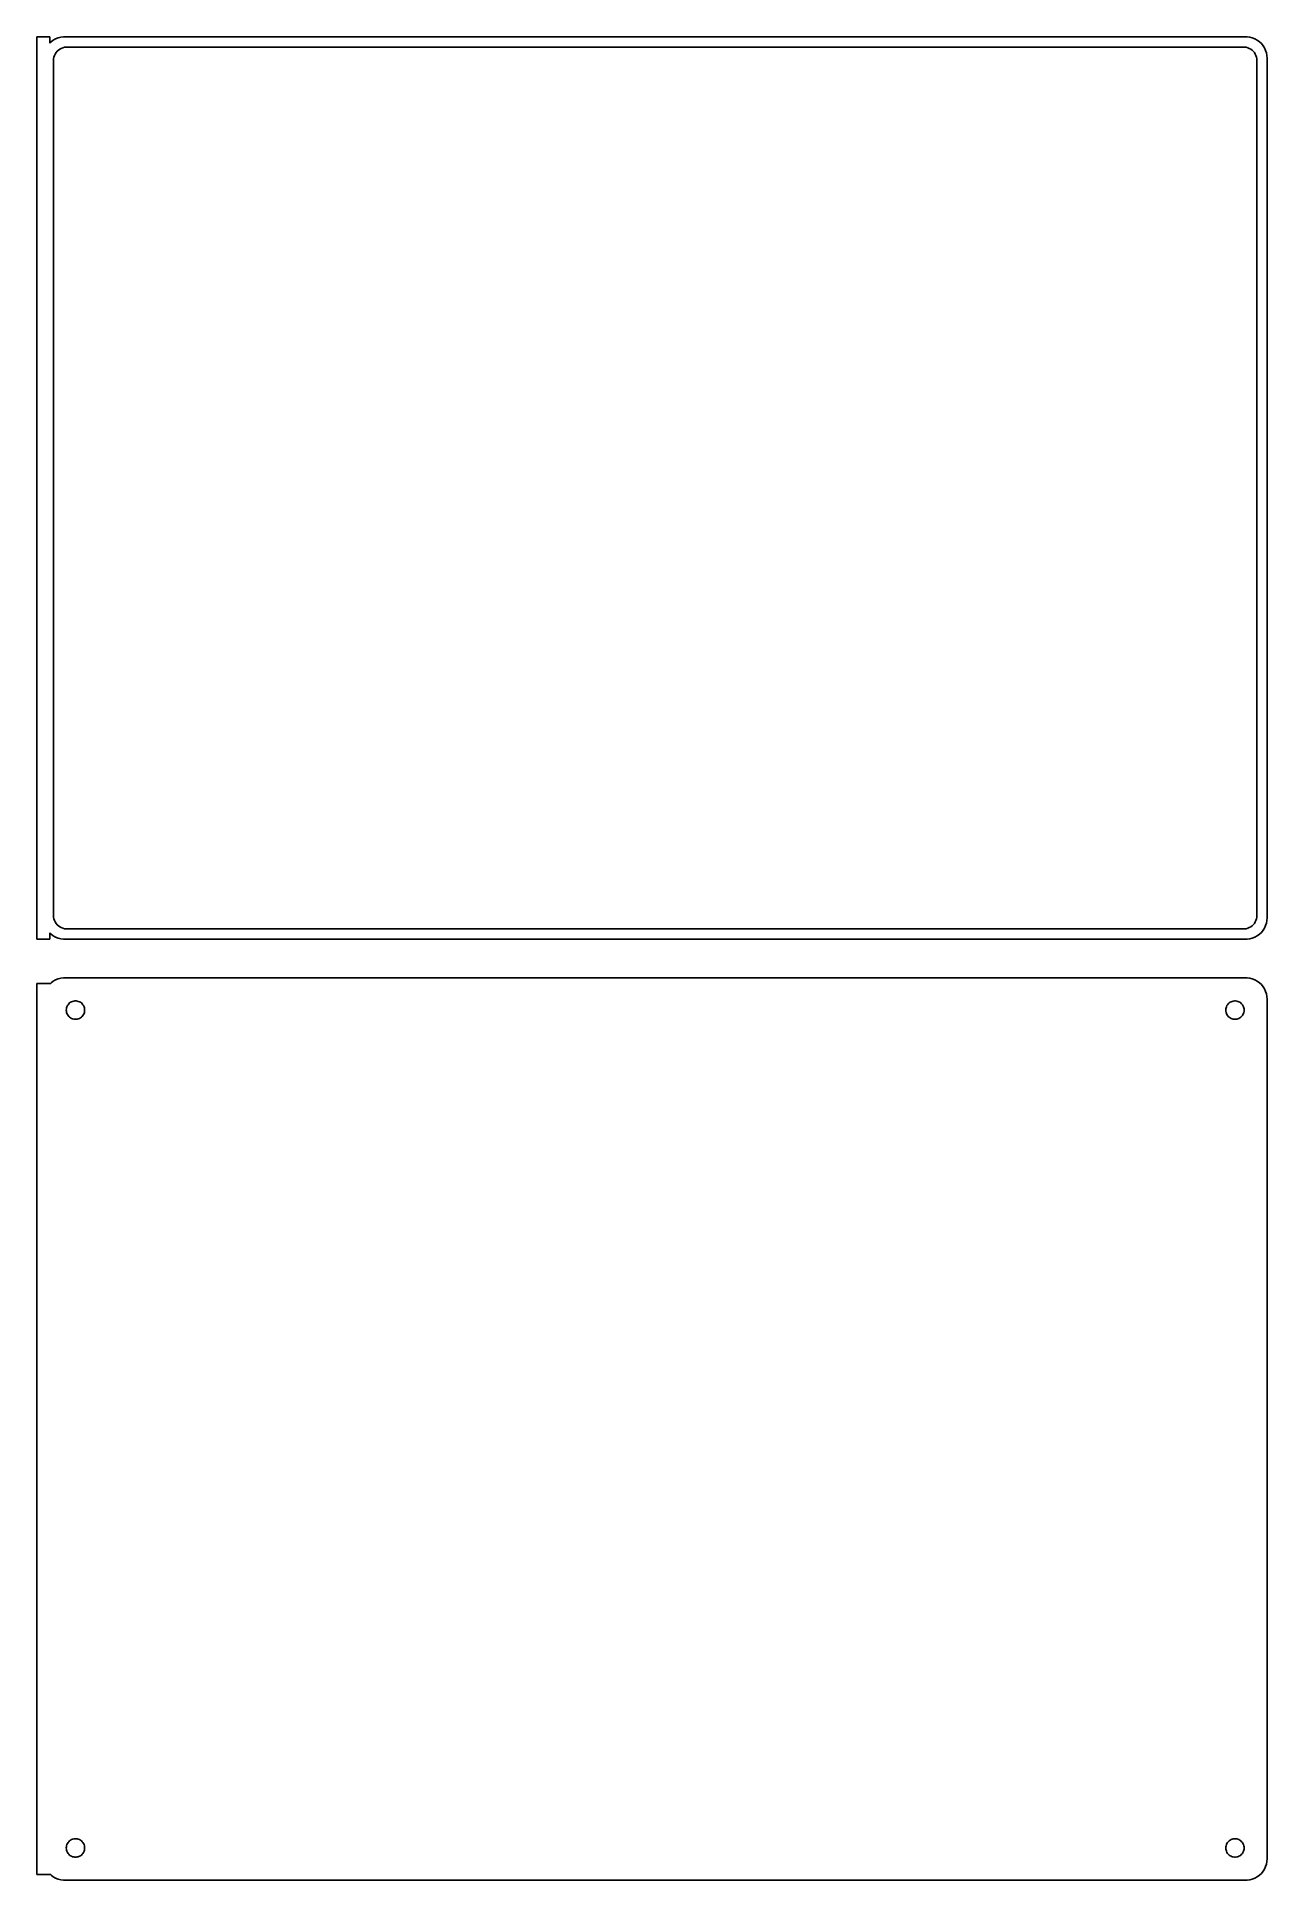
# Model space of a CAD drawing. Header units: metres. Extents: x -144 to 142, y 333 to 762.
import ezdxf

# ---------------------------------------------------------------- set-up
doc = ezdxf.new("R2010")
doc.units = ezdxf.units.M

msp = doc.modelspace()

# ---------------------------------------------------------------- linework, layer by layer
for p, q in [((-141, 761.979), (-144, 761.979)), ((-144, 761.979), (-144, 552.021)), ((-141, 760.559), (-141, 761.979)), ((-140.687, 760.853), (-141, 760.559)), ((-140.179, 761.222), (-140.687, 760.853)), ((-139.629, 761.524), (-140.179, 761.222)), ((-139.045, 761.755), (-139.629, 761.524)), ((-138.437, 761.911), (-139.045, 761.755)), ((-138.668, 759.128), (-138.325, 759.317)), ((-137.814, 761.99), (-138.437, 761.911)), ((-138.325, 759.317), (-137.962, 759.461)), ((-137.962, 759.461), (-137.583, 759.558)), ((137.814, 761.99), (-137.814, 761.99)), ((-137.583, 759.558), (-137.195, 759.607)), ((-137.195, 759.607), (137.195, 759.607)), ((137.195, 759.607), (137.583, 759.558)), ((137.583, 759.558), (137.962, 759.461)), ((138.437, 761.911), (137.814, 761.99)), ((137.962, 759.461), (138.325, 759.317)), ((138.325, 759.317), (138.668, 759.128)), ((139.045, 761.755), (138.437, 761.911)), ((139.629, 761.524), (139.045, 761.755)), ((140.179, 761.222), (139.629, 761.524)), ((140.687, 760.853), (140.179, 761.222)), ((141.145, 760.423), (140.687, 760.853)), ((141.545, 759.939), (141.145, 760.423)), ((141.882, 759.409), (141.545, 759.939)), ((142.149, 758.841), (141.882, 759.409)), ((-140.113, 756.5), (-140.088, 756.89)), ((-140.113, 557.5), (-140.113, 756.5)), ((-140.088, 756.89), (-140.015, 757.274)), ((-140.015, 757.274), (-139.894, 757.646)), ((-139.894, 757.646), (-139.728, 758)), ((-139.728, 758), (-139.518, 758.33)), ((-139.518, 758.33), (-139.269, 758.631)), ((-139.269, 758.631), (-138.984, 758.899)), ((-138.984, 758.899), (-138.668, 759.128)), ((138.668, 759.128), (138.984, 758.899)), ((138.984, 758.899), (139.269, 758.631)), ((139.269, 758.631), (139.518, 758.33)), ((139.518, 758.33), (139.728, 758)), ((139.728, 758), (139.894, 757.646)), ((139.894, 757.646), (140.015, 757.274)), ((140.015, 757.274), (140.088, 756.89)), ((140.088, 756.89), (140.113, 756.5)), ((140.113, 756.5), (140.113, 557.5)), ((142.343, 758.243), (142.149, 758.841)), ((142.461, 757.627), (142.343, 758.243)), ((142.5, 757), (142.461, 757.627)), ((142.5, 557), (142.5, 757)), ((-141, 552.021), (-141, 553.441)), ((-141, 553.441), (-140.687, 553.147)), ((-140.088, 557.11), (-140.113, 557.5)), ((-140.015, 556.726), (-140.088, 557.11)), ((-139.894, 556.354), (-140.015, 556.726)), ((-139.728, 556), (-139.894, 556.354)), ((-139.518, 555.67), (-139.728, 556)), ((-139.269, 555.369), (-139.518, 555.67)), ((-138.984, 555.101), (-139.269, 555.369)), ((-138.668, 554.872), (-138.984, 555.101)), ((-138.325, 554.683), (-138.668, 554.872)), ((-137.962, 554.539), (-138.325, 554.683)), ((-137.583, 554.442), (-137.962, 554.539)), ((-137.195, 554.393), (-137.583, 554.442)), ((137.195, 554.393), (-137.195, 554.393)), ((137.583, 554.442), (137.195, 554.393)), ((137.962, 554.539), (137.583, 554.442)), ((138.325, 554.683), (137.962, 554.539)), ((138.668, 554.872), (138.325, 554.683)), ((138.984, 555.101), (138.668, 554.872)), ((139.269, 555.369), (138.984, 555.101)), ((139.518, 555.67), (139.269, 555.369)), ((139.728, 556), (139.518, 555.67)), ((139.894, 556.354), (139.728, 556)), ((140.015, 556.726), (139.894, 556.354)), ((140.088, 557.11), (140.015, 556.726)), ((140.113, 557.5), (140.088, 557.11)), ((140.687, 553.147), (141.145, 553.577)), ((141.145, 553.577), (141.545, 554.061)), ((141.545, 554.061), (141.882, 554.591)), ((141.882, 554.591), (142.149, 555.159)), ((142.149, 555.159), (142.343, 555.757)), ((142.343, 555.757), (142.461, 556.373)), ((142.461, 556.373), (142.5, 557)), ((-144, 552.021), (-141, 552.021)), ((-140.687, 553.147), (-140.179, 552.778)), ((-140.179, 552.778), (-139.629, 552.476)), ((-139.629, 552.476), (-139.045, 552.245)), ((-139.045, 552.245), (-138.437, 552.089)), ((-138.437, 552.089), (-137.814, 552.01)), ((-137.814, 552.01), (137.814, 552.01)), ((137.814, 552.01), (138.437, 552.089)), ((138.437, 552.089), (139.045, 552.245)), ((139.045, 552.245), (139.629, 552.476)), ((139.629, 552.476), (140.179, 552.778)), ((140.179, 552.778), (140.687, 553.147)), ((-141, 541.653), (-144, 541.653)), ((-144, 541.653), (-144, 334.347)), ((-140.687, 541.853), (-141, 541.559)), ((-141, 541.559), (-141, 541.653)), ((-140.179, 542.222), (-140.687, 541.853)), ((-139.629, 542.524), (-140.179, 542.222)), ((-139.045, 542.755), (-139.629, 542.524)), ((-138.437, 542.911), (-139.045, 542.755)), ((-137.814, 542.99), (-138.437, 542.911)), ((137.814, 542.99), (-137.814, 542.99)), ((138.437, 542.911), (137.814, 542.99)), ((139.045, 542.755), (138.437, 542.911)), ((139.629, 542.524), (139.045, 542.755)), ((140.179, 542.222), (139.629, 542.524)), ((140.687, 541.853), (140.179, 542.222)), ((141.145, 541.423), (140.687, 541.853)), ((141.545, 540.939), (141.145, 541.423)), ((141.882, 540.409), (141.545, 540.939)), ((-137.068, 536.031), (-136.985, 536.286)), ((-136.985, 536.286), (-136.871, 536.529)), ((-136.871, 536.529), (-136.727, 536.755)), ((-136.727, 536.755), (-136.557, 536.962)), ((-136.557, 536.962), (-136.361, 537.145)), ((-136.361, 537.145), (-136.144, 537.303)), ((-136.144, 537.303), (-135.909, 537.432)), ((-135.909, 537.432), (-135.66, 537.531)), ((-135.66, 537.531), (-135.4, 537.597)), ((-135.4, 537.597), (-135.134, 537.631)), ((-135.134, 537.631), (-134.866, 537.631)), ((-134.866, 537.631), (-134.6, 537.597)), ((-134.6, 537.597), (-134.34, 537.531)), ((-134.34, 537.531), (-134.091, 537.432)), ((-134.091, 537.432), (-133.856, 537.303)), ((-133.856, 537.303), (-133.639, 537.145)), ((-133.639, 537.145), (-133.443, 536.962)), ((-133.443, 536.962), (-133.273, 536.755)), ((-133.273, 536.755), (-133.129, 536.529)), ((-133.129, 536.529), (-133.015, 536.286)), ((-133.015, 536.286), (-132.932, 536.031)), ((132.932, 536.031), (133.015, 536.286)), ((133.015, 536.286), (133.129, 536.529)), ((133.129, 536.529), (133.273, 536.755)), ((133.273, 536.755), (133.443, 536.962)), ((133.443, 536.962), (133.639, 537.145)), ((133.639, 537.145), (133.856, 537.303)), ((133.856, 537.303), (134.091, 537.432)), ((134.091, 537.432), (134.34, 537.531)), ((134.34, 537.531), (134.6, 537.597)), ((134.6, 537.597), (134.866, 537.631)), ((134.866, 537.631), (135.134, 537.631)), ((135.134, 537.631), (135.4, 537.597)), ((135.4, 537.597), (135.66, 537.531)), ((135.66, 537.531), (135.909, 537.432)), ((135.909, 537.432), (136.144, 537.303)), ((136.144, 537.303), (136.361, 537.145)), ((136.361, 537.145), (136.557, 536.962)), ((136.557, 536.962), (136.727, 536.755)), ((136.727, 536.755), (136.871, 536.529)), ((136.871, 536.529), (136.985, 536.286)), ((136.985, 536.286), (137.068, 536.031)), ((142.149, 539.841), (141.882, 540.409)), ((142.343, 539.243), (142.149, 539.841)), ((142.461, 538.627), (142.343, 539.243)), ((142.5, 538), (142.461, 538.627)), ((142.5, 338), (142.5, 538)), ((-137.135, 535.5), (-137.118, 535.768)), ((-137.118, 535.232), (-137.135, 535.5)), ((-137.118, 535.768), (-137.068, 536.031)), ((-137.068, 534.969), (-137.118, 535.232)), ((-136.985, 534.714), (-137.068, 534.969)), ((-136.871, 534.471), (-136.985, 534.714)), ((-136.727, 534.245), (-136.871, 534.471)), ((-136.557, 534.038), (-136.727, 534.245)), ((-136.361, 533.855), (-136.557, 534.038)), ((-136.144, 533.697), (-136.361, 533.855)), ((-135.909, 533.568), (-136.144, 533.697)), ((-135.66, 533.469), (-135.909, 533.568)), ((-135.4, 533.403), (-135.66, 533.469)), ((-135.134, 533.369), (-135.4, 533.403)), ((-134.866, 533.369), (-135.134, 533.369)), ((-134.6, 533.403), (-134.866, 533.369)), ((-134.34, 533.469), (-134.6, 533.403)), ((-134.091, 533.568), (-134.34, 533.469)), ((-133.856, 533.697), (-134.091, 533.568)), ((-133.639, 533.855), (-133.856, 533.697)), ((-133.443, 534.038), (-133.639, 533.855)), ((-133.273, 534.245), (-133.443, 534.038)), ((-133.129, 534.471), (-133.273, 534.245)), ((-133.015, 534.714), (-133.129, 534.471)), ((-132.932, 534.969), (-133.015, 534.714)), ((-132.932, 536.031), (-132.882, 535.768)), ((-132.882, 535.232), (-132.932, 534.969)), ((-132.882, 535.768), (-132.865, 535.5)), ((-132.865, 535.5), (-132.882, 535.232)), ((132.865, 535.5), (132.882, 535.768)), ((132.882, 535.232), (132.865, 535.5)), ((132.882, 535.768), (132.932, 536.031)), ((132.932, 534.969), (132.882, 535.232)), ((133.015, 534.714), (132.932, 534.969)), ((133.129, 534.471), (133.015, 534.714)), ((133.273, 534.245), (133.129, 534.471)), ((133.443, 534.038), (133.273, 534.245)), ((133.639, 533.855), (133.443, 534.038)), ((133.856, 533.697), (133.639, 533.855)), ((134.091, 533.568), (133.856, 533.697)), ((134.34, 533.469), (134.091, 533.568)), ((134.6, 533.403), (134.34, 533.469)), ((134.866, 533.369), (134.6, 533.403)), ((135.134, 533.369), (134.866, 533.369)), ((135.4, 533.403), (135.134, 533.369)), ((135.66, 533.469), (135.4, 533.403)), ((135.909, 533.568), (135.66, 533.469)), ((136.144, 533.697), (135.909, 533.568)), ((136.361, 533.855), (136.144, 533.697)), ((136.557, 534.038), (136.361, 533.855)), ((136.727, 534.245), (136.557, 534.038)), ((136.871, 534.471), (136.727, 534.245)), ((136.985, 534.714), (136.871, 534.471)), ((137.068, 534.969), (136.985, 534.714)), ((137.068, 536.031), (137.118, 535.768)), ((137.118, 535.232), (137.068, 534.969)), ((137.118, 535.768), (137.135, 535.5)), ((137.135, 535.5), (137.118, 535.232)), ((-137.135, 340.5), (-137.118, 340.768)), ((-137.118, 340.232), (-137.135, 340.5)), ((-137.118, 340.768), (-137.068, 341.031)), ((-137.068, 339.969), (-137.118, 340.232)), ((-137.068, 341.031), (-136.985, 341.286)), ((-136.985, 339.714), (-137.068, 339.969)), ((-136.985, 341.286), (-136.871, 341.529)), ((-136.871, 339.471), (-136.985, 339.714)), ((-136.871, 341.529), (-136.727, 341.755)), ((-136.727, 339.245), (-136.871, 339.471)), ((-136.727, 341.755), (-136.557, 341.962)), ((-136.557, 339.038), (-136.727, 339.245)), ((-136.557, 341.962), (-136.361, 342.145)), ((-136.361, 338.855), (-136.557, 339.038)), ((-136.361, 342.145), (-136.144, 342.303)), ((-136.144, 342.303), (-135.909, 342.432)), ((-135.909, 342.432), (-135.66, 342.531)), ((-135.66, 342.531), (-135.4, 342.597)), ((-135.4, 342.597), (-135.134, 342.631)), ((-135.134, 342.631), (-134.866, 342.631)), ((-134.866, 342.631), (-134.6, 342.597)), ((-134.6, 342.597), (-134.34, 342.531)), ((-134.34, 342.531), (-134.091, 342.432)), ((-134.091, 342.432), (-133.856, 342.303)), ((-133.856, 342.303), (-133.639, 342.145)), ((-133.639, 342.145), (-133.443, 341.962)), ((-133.443, 339.038), (-133.639, 338.855)), ((-133.443, 341.962), (-133.273, 341.755)), ((-133.273, 339.245), (-133.443, 339.038)), ((-133.273, 341.755), (-133.129, 341.529)), ((-133.129, 339.471), (-133.273, 339.245)), ((-133.129, 341.529), (-133.015, 341.286)), ((-133.015, 339.714), (-133.129, 339.471)), ((-133.015, 341.286), (-132.932, 341.031)), ((-132.932, 339.969), (-133.015, 339.714)), ((-132.932, 341.031), (-132.882, 340.768)), ((-132.882, 340.232), (-132.932, 339.969)), ((-132.882, 340.768), (-132.865, 340.5)), ((-132.865, 340.5), (-132.882, 340.232)), ((132.865, 340.5), (132.882, 340.768)), ((132.882, 340.232), (132.865, 340.5)), ((132.882, 340.768), (132.932, 341.031)), ((132.932, 339.969), (132.882, 340.232)), ((132.932, 341.031), (133.015, 341.286)), ((133.015, 339.714), (132.932, 339.969)), ((133.015, 341.286), (133.129, 341.529)), ((133.129, 339.471), (133.015, 339.714)), ((133.129, 341.529), (133.273, 341.755)), ((133.273, 339.245), (133.129, 339.471)), ((133.273, 341.755), (133.443, 341.962)), ((133.443, 339.038), (133.273, 339.245)), ((133.443, 341.962), (133.639, 342.145)), ((133.639, 338.855), (133.443, 339.038)), ((133.639, 342.145), (133.856, 342.303)), ((133.856, 342.303), (134.091, 342.432)), ((134.091, 342.432), (134.34, 342.531)), ((134.34, 342.531), (134.6, 342.597)), ((134.6, 342.597), (134.866, 342.631)), ((134.866, 342.631), (135.134, 342.631)), ((135.134, 342.631), (135.4, 342.597)), ((135.4, 342.597), (135.66, 342.531)), ((135.66, 342.531), (135.909, 342.432)), ((135.909, 342.432), (136.144, 342.303)), ((136.144, 342.303), (136.361, 342.145)), ((136.361, 342.145), (136.557, 341.962)), ((136.557, 339.038), (136.361, 338.855)), ((136.557, 341.962), (136.727, 341.755)), ((136.727, 339.245), (136.557, 339.038)), ((136.727, 341.755), (136.871, 341.529)), ((136.871, 339.471), (136.727, 339.245)), ((136.871, 341.529), (136.985, 341.286)), ((136.985, 339.714), (136.871, 339.471)), ((136.985, 341.286), (137.068, 341.031)), ((137.068, 339.969), (136.985, 339.714)), ((137.068, 341.031), (137.118, 340.768)), ((137.118, 340.232), (137.068, 339.969)), ((137.118, 340.768), (137.135, 340.5)), ((137.135, 340.5), (137.118, 340.232)), ((-136.144, 338.697), (-136.361, 338.855)), ((-135.909, 338.568), (-136.144, 338.697)), ((-135.66, 338.469), (-135.909, 338.568)), ((-135.4, 338.403), (-135.66, 338.469)), ((-135.134, 338.369), (-135.4, 338.403)), ((-134.866, 338.369), (-135.134, 338.369)), ((-134.6, 338.403), (-134.866, 338.369)), ((-134.34, 338.469), (-134.6, 338.403)), ((-134.091, 338.568), (-134.34, 338.469)), ((-133.856, 338.697), (-134.091, 338.568)), ((-133.639, 338.855), (-133.856, 338.697)), ((133.856, 338.697), (133.639, 338.855)), ((134.091, 338.568), (133.856, 338.697)), ((134.34, 338.469), (134.091, 338.568)), ((134.6, 338.403), (134.34, 338.469)), ((134.866, 338.369), (134.6, 338.403)), ((135.134, 338.369), (134.866, 338.369)), ((135.4, 338.403), (135.134, 338.369)), ((135.66, 338.469), (135.4, 338.403)), ((135.909, 338.568), (135.66, 338.469)), ((136.144, 338.697), (135.909, 338.568)), ((136.361, 338.855), (136.144, 338.697)), ((141.145, 334.577), (141.545, 335.061)), ((141.545, 335.061), (141.882, 335.591)), ((141.882, 335.591), (142.149, 336.159)), ((142.149, 336.159), (142.343, 336.757)), ((142.343, 336.757), (142.461, 337.373)), ((142.461, 337.373), (142.5, 338)), ((-144, 334.347), (-141, 334.347)), ((-141, 334.347), (-141, 334.441)), ((-141, 334.441), (-140.687, 334.147)), ((-140.687, 334.147), (-140.179, 333.778)), ((-140.179, 333.778), (-139.629, 333.476)), ((-139.629, 333.476), (-139.045, 333.245)), ((-139.045, 333.245), (-138.437, 333.089)), ((-138.437, 333.089), (-137.814, 333.01)), ((-137.814, 333.01), (137.814, 333.01)), ((137.814, 333.01), (138.437, 333.089)), ((138.437, 333.089), (139.045, 333.245)), ((139.045, 333.245), (139.629, 333.476)), ((139.629, 333.476), (140.179, 333.778)), ((140.179, 333.778), (140.687, 334.147)), ((140.687, 334.147), (141.145, 334.577))]:
    msp.add_line(p, q)

doc.saveas('drawing.dxf')
